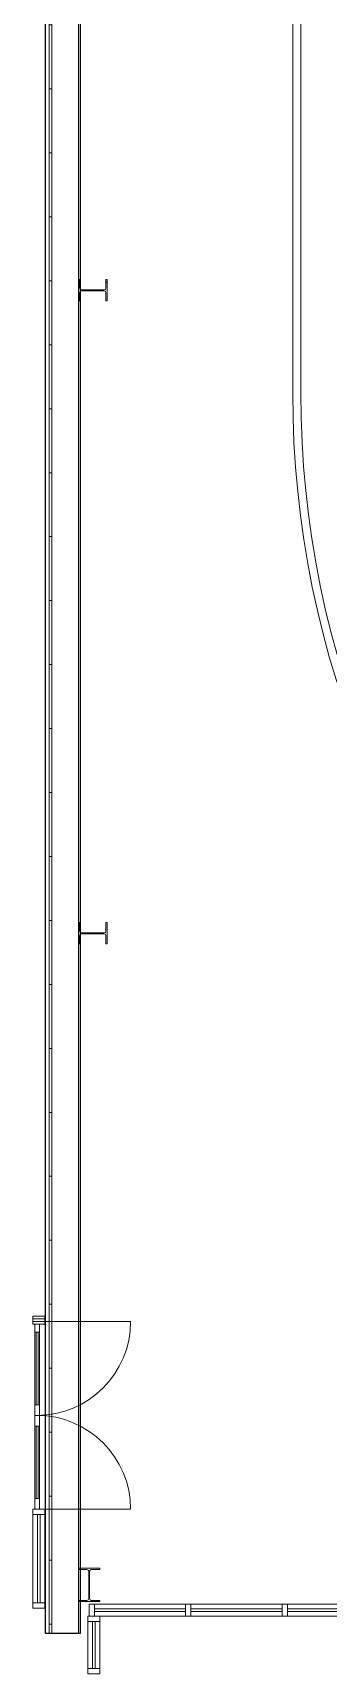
# Model space of a CAD drawing. Header units: inches. Extents: x 22023 to 26811, y -22881 to -20889.
# Drawn here: x 22774 to 22885, y -22386 to -21771 of the extents above; entities that cross this region are included whole.
import ezdxf

# ---------------------------------------------------------------- set-up
doc = ezdxf.new("R2010")
doc.units = ezdxf.units.IN
doc.header["$MEASUREMENT"] = 0
for name, color, linetype, lineweight in [('A-DOOR', 31, 'Continuous', 9), ('A-FLOR-HRAL', 11, 'Continuous', 9), ('A-GLAZ-CURT', 52, 'Continuous', 9), ('A-GLAZ-CWMG', 51, 'Continuous', 9), ('A-WALL', 113, 'Continuous', 9), ('A-WALL-PATT', 111, 'Continuous', 25), ('L-SITE-WALL', 31, 'Continuous', 9), ('S-COLS', 52, 'Continuous', 9)]:
    doc.layers.add(name, color=color, linetype=linetype, lineweight=lineweight)
pattern_1 = [(45, (0, 0), (-19.00703, 19.00703), []), (45, (0, 28.8), (-19.00703, 19.00703), [])]

# ---------------------------------------------------------------- blocks, each defined once
blk = doc.blocks.new('System Panel - Glazed-809284-First Floor Plan')
at = {"layer": 'A-GLAZ-CURT'}
for p, q in [((17.09375, 1.25), (-17.09375, 1.25)), ((-17.09375, 1.25), (-17.09375, 0.25)), ((-17.09375, 0.25), (-17.09375, 1.25)), ((17.09375, 1.25), (-17.09375, 1.25)), ((-17.09375, 0.25), (17.09375, 0.25)), ((-17.09375, 0.25), (17.09375, 0.25)), ((17.09375, 0.25), (17.09375, 1.25)), ((17.09375, 1.25), (17.09375, 0.25))]:
    blk.add_line(p, q, dxfattribs=at)
blk = doc.blocks.new('Rectangular Mullion - Rectangular Mullion 1-769167-First Floor Plan')
at = {"layer": 'A-GLAZ-CWMG'}
for p, q in [((24498.2, -22360.55), (24532.39, -22360.55)), ((24498.2, -22365.05), (24532.39, -22365.05))]:
    blk.add_line(p, q, dxfattribs=at)
blk = doc.blocks.new('Rectangular Mullion - Rectangular Mullion 1-1060760-First Floor Plan')
at = {"layer": 'A-GLAZ-CWMG'}
for p, q in [((22797.39, -22360.55), (22831.58, -22360.55)), ((22799.39, -22365.05), (22831.58, -22365.05))]:
    blk.add_line(p, q, dxfattribs=at)
blk = doc.blocks.new('Rectangular Mullion - Rectangular Mullion 1-809282-First Floor Plan')
at = {"layer": 'A-GLAZ-CWMG', "lineweight": 13}
for p, q in [((-1, 1.5), (1, 1.5)), ((-1, -3), (-1, 1.5)), ((1, 1.5), (1, -3)), ((1, -3), (-1, -3))]:
    blk.add_line(p, q, dxfattribs=at)
blk = doc.blocks.new('System Panel - Glazed-1060807-First Floor Plan')
at = {"layer": 'A-GLAZ-CURT'}
for p, q in [((8.81, -0.25), (-8.81, -0.25)), ((-8.81, -0.25), (-8.81, -1.25)), ((-8.81, -1.25), (-8.81, -0.25)), ((8.81, -0.25), (-8.81, -0.25)), ((-8.81, -1.25), (8.81, -1.25)), ((-8.81, -1.25), (8.81, -1.25)), ((8.81, -1.25), (8.81, -0.25)), ((8.81, -0.25), (8.81, -1.25))]:
    blk.add_line(p, q, dxfattribs=at)
blk = doc.blocks.new('Rectangular Mullion - Rectangular Mullion 1-1060806-First Floor Plan')
at = {"layer": 'A-GLAZ-CWMG'}
for p, q in [((22794.89, -22367.05), (22794.89, -22384.67)), ((22799.39, -22367.05), (22799.39, -22384.67))]:
    blk.add_line(p, q, dxfattribs=at)
blk = doc.blocks.new('Rectangular Mullion - Rectangular Mullion 1-729106-First Floor Plan')
at = {"layer": 'A-GLAZ-CWMG', "lineweight": 13}
for p, q in [((-2, 3), (0, 3)), ((-2, -1.5), (-2, 3)), ((0, 3), (0, -1.5)), ((0, -1.5), (-2, -1.5))]:
    blk.add_line(p, q, dxfattribs=at)
blk = doc.blocks.new('Rectangular Mullion - Rectangular Mullion 1-729102-First Floor Plan')
at = {"layer": 'A-GLAZ-CWMG', "lineweight": 13}
for p, q in [((-1, 3), (1, 3)), ((-1, -1.5), (-1, 3)), ((1, 3), (1, -1.5)), ((1, -1.5), (-1, -1.5))]:
    blk.add_line(p, q, dxfattribs=at)
blk = doc.blocks.new('System Panel - Glazed-769203-First Floor Plan')
at = {"layer": 'A-GLAZ-CURT'}
for p, q in [((16.59375, -0.25), (-16.59375, -0.25)), ((-16.59375, -0.25), (-16.59375, -1.25)), ((-16.59375, -1.25), (-16.59375, -0.25)), ((16.59375, -0.25), (-16.59375, -0.25)), ((-16.59375, -1.25), (16.59375, -1.25)), ((-16.59375, -1.25), (16.59375, -1.25)), ((16.59375, -1.25), (16.59375, -0.25)), ((16.59375, -0.25), (16.59375, -1.25))]:
    blk.add_line(p, q, dxfattribs=at)
blk = doc.blocks.new('Door_Single_Storefront - one-815663-First Floor Plan')
at = {"layer": 'A-DOOR'}
for p, q in [((-17.59375, 0.75), (-13.59375, 0.75)), ((-17.59375, -35.1875), (-17.59375, 0)), ((-13.59375, 0.75), (-13.59375, -1)), ((13.59375, 0.75), (-13.59375, 0.75)), ((-13.59375, -0.5), (-13.59375, 0.25)), ((-13.59375, 0.25), (13.59375, 0.25)), ((13.59375, -1), (13.59375, 0.75)), ((13.59375, 0.75), (17.59375, 0.75)), ((13.59375, 0.25), (13.59375, -0.5)), ((17.59375, 0.75), (17.59375, -1)), ((-13.59375, -1), (-17.59375, -1)), ((13.59375, -0.5), (-13.59375, -0.5)), ((-13.59375, -1), (13.59375, -1)), ((17.59375, -1), (13.59375, -1))]:
    blk.add_line(p, q, dxfattribs=at)
blk.add_arc((-17.59375, 0), 35.1875, 270, 0, dxfattribs=at)
blk = doc.blocks.new('Door_Single_Storefront - one-824383-First Floor Plan')
at = {"layer": 'A-DOOR'}
for p, q in [((-17.59, 35.19), (-17.59, 0)), ((-13.59, 1), (-16.66, 1)), ((-13.59, -0.75), (-13.59, 1)), ((-13.59, 1), (13.59, 1)), ((13.59, 0.5), (-13.59, 0.5)), ((-13.59, 0.5), (-13.59, -0.25)), ((17.59, 1), (13.59, 1)), ((13.59, 1), (13.59, -0.75)), ((13.59, -0.25), (13.59, 0.5)), ((17.59, -0.75), (17.59, 1)), ((-16.66, -0.75), (-13.59, -0.75)), ((-13.59, -0.25), (13.59, -0.25)), ((13.59, -0.75), (-13.59, -0.75)), ((13.59, -0.75), (17.59, -0.75))]:
    blk.add_line(p, q, dxfattribs=at)
blk.add_arc((-17.59, 0), 35.19, 360, 90, dxfattribs=at)
blk = doc.blocks.new('Rectangular Mullion - Rectangular Mullion 1-769210-First Floor Plan')
at = {"layer": 'A-GLAZ-CWMG'}
for p, q in [((22794.89, -22495.23), (22794.89, -22528.42)), ((22799.39, -22495.23), (22799.39, -22528.42))]:
    blk.add_line(p, q, dxfattribs=at)
blk = doc.blocks.new('Rectangular Mullion - Rectangular Mullion 1-824385-First Floor Plan')
at = {"layer": 'A-GLAZ-CWMG', "lineweight": 13}
for p, q in [((-2, 3), (0, 3)), ((-2, -1.5), (-2, 3)), ((0, 3), (0, -1.5)), ((0, -1.5), (-2, -1.5))]:
    blk.add_line(p, q, dxfattribs=at)
blk = doc.blocks.new('Rectangular Mullion - Rectangular Mullion 1-729107-First Floor Plan')
at = {"layer": 'A-GLAZ-CWMG', "lineweight": 13}
for p, q in [((0, 3), (-2, 3)), ((-2, 3), (-2, -1.5)), ((0, -1.5), (0, 3)), ((-2, -1.5), (0, -1.5))]:
    blk.add_line(p, q, dxfattribs=at)
blk = doc.blocks.new('Rectangular Mullion - Rectangular Mullion 1-824387-First Floor Plan')
at = {"layer": 'A-GLAZ-CWMG', "lineweight": 13}
for p, q in [((-1, 3), (1, 3)), ((-1, -1.5), (-1, 3)), ((1, 3), (1, -1.5)), ((1, -1.5), (-1, -1.5))]:
    blk.add_line(p, q, dxfattribs=at)
blk = doc.blocks.new('Top Rail Type - Top Rail_Internal_-939601-First Floor Plan')
at = {"layer": 'A-FLOR-HRAL'}
for p, q in [((22871.73, -21906.05), (22871.73, -21584.05)), ((22874.78, -21906.05), (22874.78, -21584.05))]:
    blk.add_line(p, q, dxfattribs=at)
for radius in [361.52, 358.48]:
    blk.add_arc((23233.26, -21906.05), radius, 180, 270, dxfattribs=at)

msp = doc.modelspace()

# ---------------------------------------------------------------- hatches: boundary and pattern name
at = {"layer": 'A-WALL-PATT', "lineweight": 9}
h = msp.add_hatch(dxfattribs=at)
h.set_pattern_fill('FP_15', color=256, style=0, pattern_type=2)
h.set_pattern_definition([(0, (0, 0), (0, 24), []), (90, (0, 0), (-24, 1e-15), [])])
h.paths.add_polyline_path([(22781.39, -22371.37), (22781.39, -21413.24), (22780.39, -21413.24), (22780.39, -22371.37)], flags=0)
h.paths.add_polyline_path([(22780.39, -21408.49), (22781.39, -21408.49), (22781.39, -21368.68), (22780.39, -21368.68), (22780.39, -21407.18)], flags=0)
h.paths.add_polyline_path([(22781.39, -21336.68), (22781.39, -21292.8), (22780.39, -21292.8), (22780.39, -21336.68)], flags=0)
h.paths.add_polyline_path([(22780.39, -21234.55), (22781.39, -21234.55), (22781.39, -21192.18), (22780.39, -21192.18)], flags=0)
h.paths.add_polyline_path([(22780.39, -21160.18), (22781.39, -21160.18), (22781.39, -21124.3), (22780.39, -21124.3), (22780.39, -21136.04)], flags=0)
at = {"layer": 'S-COLS'}
h = msp.add_hatch(dxfattribs=at)
h.set_pattern_fill('FP_11', color=256, style=0, pattern_type=2)
h.set_pattern_definition(pattern_1)
h.paths.add_polyline_path([(22801.71, -21871.55), (22802.14, -21871.55), (22802.14, -21863.55), (22801.71, -21863.55), (22801.71, -21866.72), (22801.5, -21867.21), (22801.02, -21867.41), (22792.52, -21867.41), (22792.03, -21867.21), (22791.82, -21866.72), (22791.82, -21863.55), (22791.39, -21863.55), (22791.39, -21871.55), (22791.82, -21871.55), (22791.82, -21868.39), (22792.03, -21867.9), (22792.52, -21867.7), (22801.02, -21867.7), (22801.5, -21867.9), (22801.71, -21868.39)], flags=0)
h = msp.add_hatch(dxfattribs=at)
h.set_pattern_fill('FP_11', color=256, style=0, pattern_type=2)
h.set_pattern_definition(pattern_1)
h.paths.add_polyline_path([(22791.82, -22112.8), (22791.82, -22109.64), (22792.03, -22109.15), (22792.52, -22108.95), (22801.02, -22108.95), (22801.5, -22109.15), (22801.71, -22109.64), (22801.71, -22112.8), (22802.14, -22112.8), (22802.14, -22104.8), (22801.71, -22104.8), (22801.71, -22107.97), (22801.5, -22108.46), (22801.02, -22108.66), (22792.52, -22108.66), (22792.03, -22108.46), (22791.82, -22107.97), (22791.82, -22104.8), (22791.39, -22104.8), (22791.39, -22112.8)], flags=0)

# ---------------------------------------------------------------- linework, layer by layer
at = {"layer": 'A-WALL'}
for p, q in [((22791.39, -21368.68), (22791.39, -22371.37)), ((22780.39, -21413.24), (22780.39, -22371.37)), ((22781.39, -21412.62), (22781.39, -22371.37))]:
    msp.add_line(p, q, dxfattribs=at)
at = {"layer": 'L-SITE-WALL', "lineweight": 25}
for p, q in [((22792.14, -22371.37), (22792.14, -21368.68)), ((22778.89, -21413.24), (22778.89, -22371.37)), ((22778.89, -22371.37), (22792.14, -22371.37))]:
    msp.add_line(p, q, dxfattribs=at)
at = {"layer": 'S-COLS', "lineweight": 15}
for p, q in [((22791.82, -21863.55), (22791.39, -21863.55)), ((22791.39, -21863.55), (22791.39, -21871.55)), ((22791.82, -21866.72), (22791.82, -21863.55)), ((22802.14, -21863.55), (22801.71, -21863.55)), ((22801.71, -21863.55), (22801.71, -21866.72)), ((22802.14, -21871.55), (22802.14, -21863.55)), ((22791.39, -21871.55), (22791.82, -21871.55)), ((22791.82, -21871.55), (22791.82, -21868.39)), ((22801.02, -21867.41), (22792.52, -21867.41)), ((22792.52, -21867.7), (22801.02, -21867.7)), ((22801.71, -21868.39), (22801.71, -21871.55)), ((22801.71, -21871.55), (22802.14, -21871.55)), ((22791.82, -22104.8), (22791.39, -22104.8)), ((22791.39, -22104.8), (22791.39, -22112.8)), ((22791.82, -22107.97), (22791.82, -22104.8)), ((22802.14, -22104.8), (22801.71, -22104.8)), ((22801.71, -22104.8), (22801.71, -22107.97)), ((22802.14, -22112.8), (22802.14, -22104.8)), ((22791.82, -22112.8), (22791.82, -22109.64)), ((22801.02, -22108.66), (22792.52, -22108.66)), ((22792.52, -22108.95), (22801.02, -22108.95)), ((22801.71, -22109.64), (22801.71, -22112.8)), ((22791.39, -22112.8), (22791.82, -22112.8)), ((22801.71, -22112.8), (22802.14, -22112.8)), ((22799.39, -22347.05), (22791.39, -22347.05)), ((22791.39, -22347.05), (22791.39, -22347.49)), ((22791.39, -22347.49), (22794.55, -22347.49)), ((22795.25, -22348.18), (22795.25, -22358.43)), ((22795.53, -22358.43), (22795.53, -22348.18)), ((22796.23, -22347.49), (22799.39, -22347.49)), ((22799.39, -22347.49), (22799.39, -22347.05)), ((22794.55, -22359.12), (22791.39, -22359.12)), ((22791.39, -22359.12), (22791.39, -22359.55)), ((22791.39, -22359.55), (22799.39, -22359.55)), ((22799.39, -22359.12), (22796.23, -22359.12)), ((22799.39, -22359.55), (22799.39, -22359.12))]:
    msp.add_line(p, q, dxfattribs=at)
for centre, start, end in [((22792.52, -21866.72), 180, 270), ((22792.52, -21868.39), 90, 180), ((22801.02, -21866.72), 270, 0), ((22801.02, -21868.39), 0, 90), ((22792.52, -22107.97), 180, 270), ((22792.52, -22109.64), 90, 180), ((22801.02, -22107.97), 270, 0), ((22801.02, -22109.64), 0, 90), ((22794.55, -22348.18), 0, 90), ((22796.23, -22348.18), 90, 180), ((22794.55, -22358.43), 270, 0), ((22796.23, -22358.43), 180, 270)]:
    msp.add_arc(centre, 0.691, start, end, dxfattribs=at)

# ---------------------------------------------------------------- block references
at = {"layer": 'A-DOOR'}
for name, p, rotation in [('Door_Single_Storefront - one-824383-First Floor Plan', (22775.78, -22272.08), 269.9999999999933), ('Door_Single_Storefront - one-815663-First Floor Plan', (22775.78, -22307.27), 89.99999999999329)]:
    msp.add_blockref(name, p, dxfattribs=dict(at, rotation=rotation))
at = {"layer": 'A-FLOR-HRAL'}
msp.add_blockref('Top Rail Type - Top Rail_Internal_-939601-First Floor Plan', (0, 0), dxfattribs=at)
at = {"layer": 'A-GLAZ-CURT'}
for name, p, rotation in [('System Panel - Glazed-769203-First Floor Plan', (22775.78, -22343.46), 89.99999999999329), ('System Panel - Glazed-809284-First Floor Plan', (22814.48, -22362.05), 180), ('System Panel - Glazed-809284-First Floor Plan', (22850.67, -22362.05), 180), ('System Panel - Glazed-809284-First Floor Plan', (22886.86, -22362.05), 180), ('System Panel - Glazed-1060807-First Floor Plan', (22796.39, -22375.86), 89.99999999999329)]:
    msp.add_blockref(name, p, dxfattribs=dict(at, rotation=rotation))
at = {"layer": 'A-GLAZ-CWMG', "extrusion": (0, 0, -1), "rotation": 90.00000000000672}
for name, p in [('Rectangular Mullion - Rectangular Mullion 1-824387-First Floor Plan', (-22775.78, -22253.49)), ('Rectangular Mullion - Rectangular Mullion 1-824385-First Floor Plan', (-22775.78, -22253.43)), ('Rectangular Mullion - Rectangular Mullion 1-729102-First Floor Plan', (-22775.78, -22325.87)), ('Rectangular Mullion - Rectangular Mullion 1-729106-First Floor Plan', (-22796.39, -22365.05)), ('Rectangular Mullion - Rectangular Mullion 1-729102-First Floor Plan', (-22796.39, -22385.67))]:
    msp.add_blockref(name, p, dxfattribs=at)
at = {"layer": 'A-GLAZ-CWMG'}
for name, p in [('Rectangular Mullion - Rectangular Mullion 1-769210-First Floor Plan', (-20.61, 168.37)), ('Rectangular Mullion - Rectangular Mullion 1-1060760-First Floor Plan', (0, 0)), ('Rectangular Mullion - Rectangular Mullion 1-769167-First Floor Plan', (-1664.62, 0)), ('Rectangular Mullion - Rectangular Mullion 1-769167-First Floor Plan', (-1628.44, 0)), ('Rectangular Mullion - Rectangular Mullion 1-1060806-First Floor Plan', (0, 0))]:
    msp.add_blockref(name, p, dxfattribs=at)
at = {"layer": 'A-GLAZ-CWMG', "rotation": 269.9999999999933}
msp.add_blockref('Rectangular Mullion - Rectangular Mullion 1-729107-First Floor Plan', (22775.78, -22362.05), dxfattribs=at)
at = {"layer": 'A-GLAZ-CWMG', "extrusion": (0, 0, -1)}
for p in [(-22796.39, -22362.05), (-22832.58, -22362.05), (-22868.77, -22362.05)]:
    msp.add_blockref('Rectangular Mullion - Rectangular Mullion 1-809282-First Floor Plan', p, dxfattribs=at)

doc.saveas('drawing.dxf')
